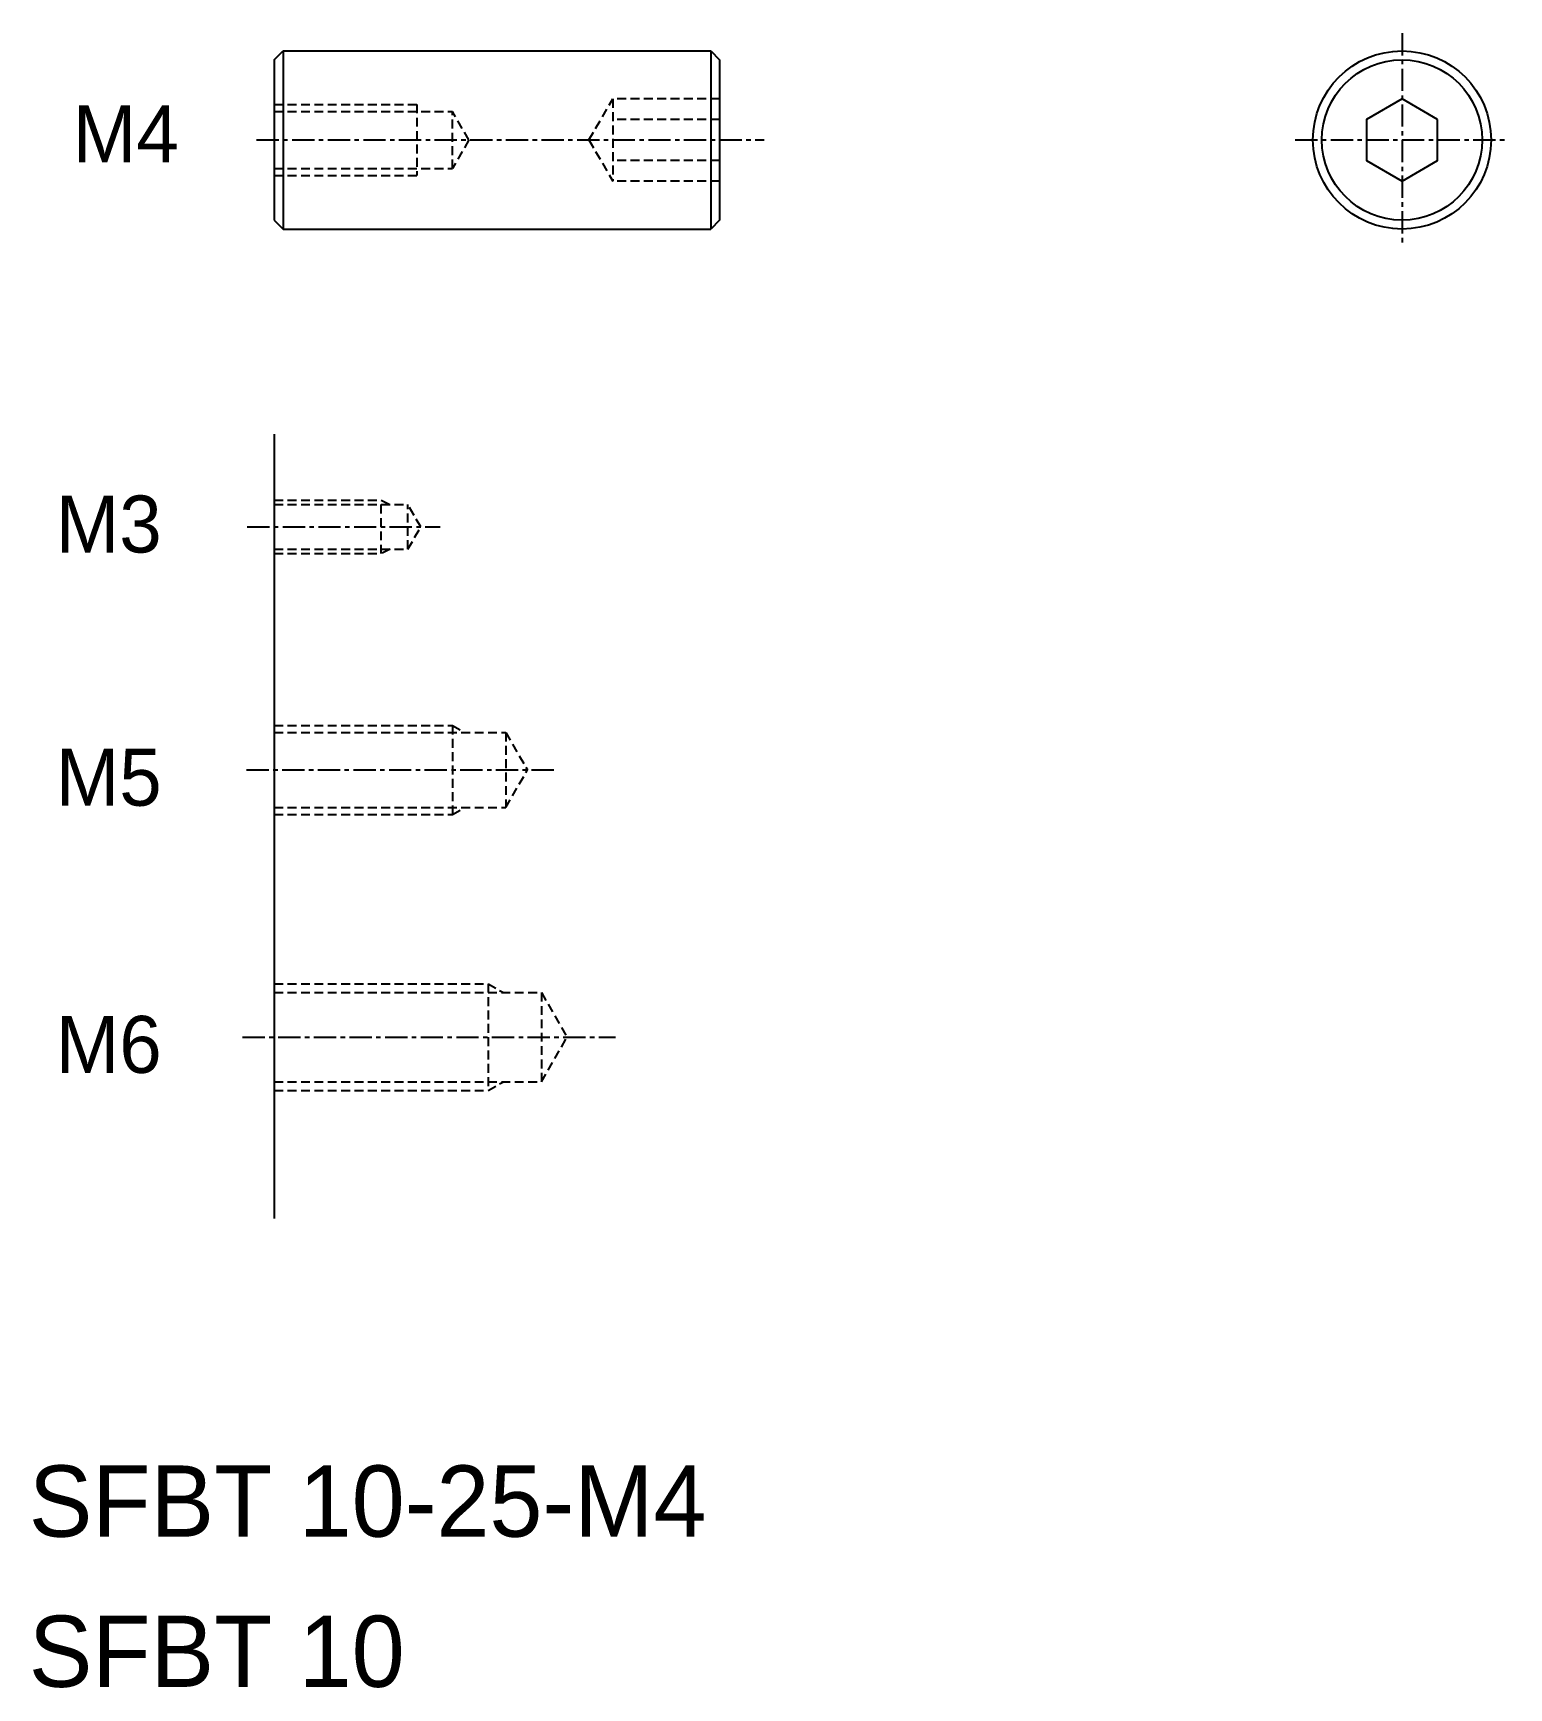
# Model space of a CAD drawing. Extents: x 64.4 to 147.2, y 51.7 to 144.6.
import ezdxf

# ---------------------------------------------------------------- set-up
doc = ezdxf.new("R2010")
doc.units = 0
doc.linetypes.add('CENTER', pattern=[2, 1.25, -0.25, 0.25, -0.25])
doc.linetypes.add('DASHED', pattern=[0.75, 0.5, -0.25])
doc.layers.get('0').update_dxf_attribs({"linetype": 'CONTINUOUS'})
doc.layers.add('CENTER', color=1, linetype='CENTER')

msp = doc.modelspace()

# ---------------------------------------------------------------- linework, layer by layer
at = {"color": 7, "linetype": 'CONTINUOUS'}
for p, q in [((77.922, 143.126), (78.422, 143.626)), ((77.922, 143.126), (77.922, 134.126)), ((78.422, 143.626), (102.422, 143.626)), ((78.422, 143.626), (78.422, 133.626)), ((102.422, 143.626), (102.422, 133.626)), ((102.422, 143.626), (102.922, 143.126)), ((102.922, 143.126), (102.922, 134.126)), ((77.922, 134.126), (78.422, 133.626)), ((102.922, 134.126), (102.422, 133.626)), ((78.422, 133.626), (102.422, 133.626)), ((84.422, 133.626), (84.422, 133.626)), ((90.422, 133.626), (90.422, 133.626)), ((77.922, 122.108), (77.922, 78.086))]:
    msp.add_line(p, q, dxfattribs=at)
at = {"color": 3, "linetype": 'DASHED'}
for p, q in [((77.922, 140.626), (85.922, 140.626)), ((85.922, 140.626), (85.922, 136.626)), ((95.589, 138.626), (96.922, 140.935)), ((96.922, 140.935), (96.922, 136.317)), ((102.922, 140.935), (96.922, 140.935)), ((77.922, 140.226), (87.922, 140.226)), ((87.922, 137.026), (87.922, 140.226)), ((88.846, 138.626), (87.922, 140.226)), ((102.922, 139.781), (96.922, 139.781)), ((88.846, 138.626), (87.922, 137.026)), ((95.589, 138.626), (96.922, 136.317)), ((77.922, 137.026), (87.922, 137.026)), ((77.922, 136.626), (85.922, 136.626)), ((102.922, 137.471), (96.922, 137.471)), ((102.922, 136.317), (96.922, 136.317)), ((77.922, 118.403), (83.922, 118.403)), ((77.922, 118.153), (85.422, 118.153)), ((83.922, 115.403), (83.922, 118.403)), ((83.922, 118.403), (84.422, 118.153)), ((85.422, 115.653), (85.422, 118.153)), ((86.144, 116.903), (85.422, 118.153)), ((85.422, 115.653), (86.144, 116.903)), ((77.922, 115.653), (85.422, 115.653)), ((77.922, 115.403), (83.922, 115.403)), ((84.422, 115.653), (83.922, 115.403)), ((77.922, 105.758), (87.922, 105.758)), ((77.922, 105.358), (90.922, 105.358)), ((87.922, 105.758), (87.922, 100.758)), ((87.922, 105.758), (88.528, 105.408)), ((90.922, 105.358), (90.922, 101.158)), ((90.922, 105.358), (92.135, 103.258)), ((90.922, 101.158), (92.135, 103.258)), ((77.922, 101.158), (90.922, 101.158)), ((77.922, 100.758), (87.922, 100.758)), ((87.922, 100.758), (88.528, 101.108)), ((77.922, 91.258), (89.922, 91.258)), ((89.922, 91.258), (89.922, 85.258)), ((89.922, 91.258), (90.788, 90.758)), ((77.922, 90.758), (92.922, 90.758)), ((92.922, 90.758), (92.922, 85.758)), ((92.922, 90.758), (94.365, 88.258)), ((92.922, 85.758), (94.365, 88.258)), ((77.922, 85.758), (92.922, 85.758)), ((89.922, 85.258), (90.788, 85.758)), ((77.922, 85.258), (89.922, 85.258))]:
    msp.add_line(p, q, dxfattribs=at)
at = {"color": 7, "linetype": 'CONTINUOUS'}
msp.add_lwpolyline([(143.237, 139.781), (141.237, 140.935), (139.237, 139.781), (139.237, 137.471), (141.237, 136.317), (143.237, 137.471)], close=True, dxfattribs=at)
for radius in [5, 4.5]:
    msp.add_circle((141.237, 138.626), radius, dxfattribs=at)
at = {"layer": 'CENTER', "color": 1, "linetype": 'CENTER'}
for p, q in [((141.237, 144.626), (141.237, 132.626)), ((76.922, 138.626), (105.423, 138.626)), ((135.237, 138.626), (147.237, 138.626)), ((76.397, 116.903), (87.228, 116.903)), ((76.364, 103.258), (93.622, 103.258)), ((76.142, 88.258), (97.071, 88.258))]:
    msp.add_line(p, q, dxfattribs=at)

# ---------------------------------------------------------------- texts
at = {"color": 7, "linetype": 'CONTINUOUS'}
for s, height, p in [('M4', 3.2, (66.612, 137.368)), ('M3', 3.2, (65.655, 115.466)), ('M5', 3.2, (65.655, 101.252)), ('M6', 3.2, (65.655, 86.252)), ('SFBT 10-25-M4', 4, (64.137, 60.216)), ('SFBT 10', 4, (64.137, 51.784))]:
    msp.add_text(s, height=height, dxfattribs=at).set_placement(p)

doc.saveas('drawing.dxf')
